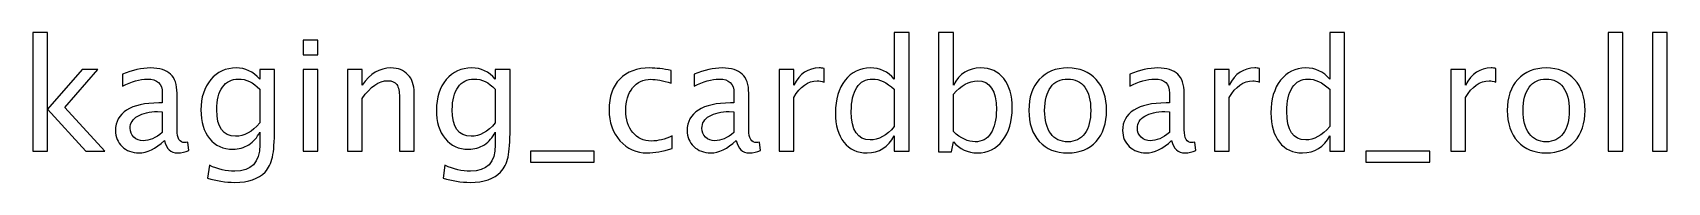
# Model space of a CAD drawing. Header units: centimetres. Extents: x -120 to 105, y -79 to 117.
# Drawn here: x -5.9 to 84.1, y 108.9 to 117.2 of the extents above; entities that cross this region are included whole.
import ezdxf

# ---------------------------------------------------------------- set-up
doc = ezdxf.new("R2010")
doc.units = ezdxf.units.CM
doc.header["$MEASUREMENT"] = 0
doc.layers.add('Layer 1', color=7, linetype='Continuous')

msp = doc.modelspace()

# ---------------------------------------------------------------- linework, layer by layer
at = {"layer": 'Layer 1'}
for points, knots in [([(-5.93775, 110.67044), (-5.93775, 110.67044), (-5.93775, 117.19824), (-5.93775, 117.19824), (-5.93775, 117.19824), (-5.93775, 117.19824), (-5.12495, 117.19824), (-5.12495, 117.19824), (-5.12495, 117.19824), (-5.12495, 117.19824), (-5.12495, 112.98043), (-5.12495, 112.98043), (-5.12495, 112.98043), (-5.12495, 112.98043), (-3.21995, 115.15778), (-3.21995, 115.15778), (-3.21995, 115.15778), (-3.21995, 115.15778), (-2.34224, 115.15778), (-2.34224, 115.15778), (-2.34224, 115.15778), (-2.34224, 115.15778), (-4.16257, 113.06369), (-4.16257, 113.06369), (-4.16257, 113.06369), (-4.16257, 113.06369), (-1.96124, 110.67044), (-1.96124, 110.67044), (-1.96124, 110.67044), (-1.96124, 110.67044), (-3.00828, 110.67044), (-3.00828, 110.67044), (-3.00828, 110.67044), (-3.00828, 110.67044), (-5.12495, 112.97196), (-5.12495, 112.97196), (-5.12495, 112.97196), (-5.12495, 112.97196), (-5.12495, 110.67044), (-5.12495, 110.67044), (-5.12495, 110.67044), (-5.12495, 110.67044), (-5.93775, 110.67044), (-5.93775, 110.67044)], [0, 0, 0, 0, 0.08333333, 0.08333333, 0.08333333, 0.08333333, 0.16666667, 0.16666667, 0.16666667, 0.16666667, 0.25, 0.25, 0.25, 0.25, 0.33333333, 0.33333333, 0.33333333, 0.33333333, 0.41666667, 0.41666667, 0.41666667, 0.41666667, 0.5, 0.5, 0.5, 0.5, 0.58333333, 0.58333333, 0.58333333, 0.58333333, 0.66666667, 0.66666667, 0.66666667, 0.66666667, 0.75, 0.75, 0.75, 0.75, 0.83333333, 0.83333333, 0.83333333, 0.83333333, 1, 1, 1, 1]), ([(41.54193, 110.67044), (41.54193, 110.67044), (41.54193, 111.51287), (41.54193, 111.51287), (41.54193, 111.51287), (41.21032, 110.88352), (40.71079, 110.56884), (40.04333, 110.56884), (40.04333, 110.56884), (39.50147, 110.56884), (39.07531, 110.76498), (38.76487, 111.15868), (38.76487, 111.15868), (38.45442, 111.55238), (38.2992, 112.09002), (38.2992, 112.77159), (38.2992, 112.77159), (38.2992, 113.51665), (38.47559, 114.11637), (38.82696, 114.57075), (38.82696, 114.57075), (39.17973, 115.02372), (39.64258, 115.25091), (40.2169, 115.25091), (40.2169, 115.25091), (40.74889, 115.25091), (41.19198, 115.04771), (41.54193, 114.6399), (41.54193, 114.6399), (41.54193, 114.6399), (41.54193, 117.19824), (41.54193, 117.19824), (41.54193, 117.19824), (41.54193, 117.19824), (42.35474, 117.19824), (42.35474, 117.19824), (42.35474, 117.19824), (42.35474, 117.19824), (42.35474, 110.67044), (42.35474, 110.67044), (42.35474, 110.67044), (42.35474, 110.67044), (41.54193, 110.67044), (41.54193, 110.67044)], [0, 0, 0, 0, 0.08333333, 0.08333333, 0.08333333, 0.08333333, 0.16666667, 0.16666667, 0.16666667, 0.16666667, 0.25, 0.25, 0.25, 0.25, 0.33333333, 0.33333333, 0.33333333, 0.33333333, 0.41666667, 0.41666667, 0.41666667, 0.41666667, 0.5, 0.5, 0.5, 0.5, 0.58333333, 0.58333333, 0.58333333, 0.58333333, 0.66666667, 0.66666667, 0.66666667, 0.66666667, 0.75, 0.75, 0.75, 0.75, 0.83333333, 0.83333333, 0.83333333, 0.83333333, 1, 1, 1, 1]), ([(43.98316, 110.61964), (43.98316, 110.61964), (43.98316, 117.19824), (43.98316, 117.19824), (43.98316, 117.19824), (43.98316, 117.19824), (44.79596, 117.19824), (44.79596, 117.19824), (44.79596, 117.19824), (44.79596, 117.19824), (44.79596, 114.3097), (44.79596, 114.3097), (44.79596, 114.3097), (45.12898, 114.93764), (45.62993, 115.25091), (46.29738, 115.25091), (46.29738, 115.25091), (46.83784, 115.25091), (47.26258, 115.05476), (47.57303, 114.66106), (47.57303, 114.66106), (47.88347, 114.26736), (48.0387, 113.72973), (48.0387, 113.04816), (48.0387, 113.04816), (48.0387, 112.30592), (47.86231, 111.7062), (47.51094, 111.25182), (47.51094, 111.25182), (47.15957, 110.79603), (46.69673, 110.56884), (46.12382, 110.56884), (46.12382, 110.56884), (45.59183, 110.56884), (45.14874, 110.77204), (44.79596, 111.17985), (44.79596, 111.17985), (44.79596, 111.17985), (44.69718, 110.61964), (44.69718, 110.61964), (44.69718, 110.61964), (44.69718, 110.61964), (43.98316, 110.61964), (43.98316, 110.61964)], [0, 0, 0, 0, 0.08333333, 0.08333333, 0.08333333, 0.08333333, 0.16666667, 0.16666667, 0.16666667, 0.16666667, 0.25, 0.25, 0.25, 0.25, 0.33333333, 0.33333333, 0.33333333, 0.33333333, 0.41666667, 0.41666667, 0.41666667, 0.41666667, 0.5, 0.5, 0.5, 0.5, 0.58333333, 0.58333333, 0.58333333, 0.58333333, 0.66666667, 0.66666667, 0.66666667, 0.66666667, 0.75, 0.75, 0.75, 0.75, 0.83333333, 0.83333333, 0.83333333, 0.83333333, 1, 1, 1, 1]), ([(65.5393, 110.67044), (65.5393, 110.67044), (65.5393, 111.51287), (65.5393, 111.51287), (65.5393, 111.51287), (65.20769, 110.88352), (64.70816, 110.56884), (64.0407, 110.56884), (64.0407, 110.56884), (63.49884, 110.56884), (63.07268, 110.76498), (62.76224, 111.15868), (62.76224, 111.15868), (62.45179, 111.55238), (62.29657, 112.09002), (62.29657, 112.77159), (62.29657, 112.77159), (62.29657, 113.51665), (62.47296, 114.11637), (62.82433, 114.57075), (62.82433, 114.57075), (63.1771, 115.02372), (63.63995, 115.25091), (64.21427, 115.25091), (64.21427, 115.25091), (64.74626, 115.25091), (65.18935, 115.04771), (65.5393, 114.6399), (65.5393, 114.6399), (65.5393, 114.6399), (65.5393, 117.19824), (65.5393, 117.19824), (65.5393, 117.19824), (65.5393, 117.19824), (66.35211, 117.19824), (66.35211, 117.19824), (66.35211, 117.19824), (66.35211, 117.19824), (66.35211, 110.67044), (66.35211, 110.67044), (66.35211, 110.67044), (66.35211, 110.67044), (65.5393, 110.67044), (65.5393, 110.67044)], [0, 0, 0, 0, 0.08333333, 0.08333333, 0.08333333, 0.08333333, 0.16666667, 0.16666667, 0.16666667, 0.16666667, 0.25, 0.25, 0.25, 0.25, 0.33333333, 0.33333333, 0.33333333, 0.33333333, 0.41666667, 0.41666667, 0.41666667, 0.41666667, 0.5, 0.5, 0.5, 0.5, 0.58333333, 0.58333333, 0.58333333, 0.58333333, 0.66666667, 0.66666667, 0.66666667, 0.66666667, 0.75, 0.75, 0.75, 0.75, 0.83333333, 0.83333333, 0.83333333, 0.83333333, 1, 1, 1, 1]), ([(80.87951, 110.67044), (80.87951, 110.67044), (80.87951, 117.19824), (80.87951, 117.19824), (80.87951, 117.19824), (80.87951, 117.19824), (81.69231, 117.19824), (81.69231, 117.19824), (81.69231, 117.19824), (81.69231, 117.19824), (81.69231, 110.67044), (81.69231, 110.67044), (81.69231, 110.67044), (81.69231, 110.67044), (80.87951, 110.67044), (80.87951, 110.67044)], [0, 0, 0, 0, 0.2, 0.2, 0.2, 0.2, 0.4, 0.4, 0.4, 0.4, 0.6, 0.6, 0.6, 0.6, 1, 1, 1, 1]), ([(83.32638, 110.67044), (83.32638, 110.67044), (83.32638, 117.19824), (83.32638, 117.19824), (83.32638, 117.19824), (83.32638, 117.19824), (84.13918, 117.19824), (84.13918, 117.19824), (84.13918, 117.19824), (84.13918, 117.19824), (84.13918, 110.67044), (84.13918, 110.67044), (84.13918, 110.67044), (84.13918, 110.67044), (83.32638, 110.67044), (83.32638, 110.67044)], [0, 0, 0, 0, 0.2, 0.2, 0.2, 0.2, 0.4, 0.4, 0.4, 0.4, 0.6, 0.6, 0.6, 0.6, 1, 1, 1, 1]), ([(8.965, 115.97904), (8.965, 115.97904), (8.965, 116.79184), (8.965, 116.79184), (8.965, 116.79184), (8.965, 116.79184), (9.7778, 116.79184), (9.7778, 116.79184), (9.7778, 116.79184), (9.7778, 116.79184), (9.7778, 115.97904), (9.7778, 115.97904), (9.7778, 115.97904), (9.7778, 115.97904), (8.965, 115.97904), (8.965, 115.97904)], [0, 0, 0, 0, 0.2, 0.2, 0.2, 0.2, 0.4, 0.4, 0.4, 0.4, 0.6, 0.6, 0.6, 0.6, 1, 1, 1, 1]), ([(1.32383, 111.24194), (0.83559, 110.79321), (0.36569, 110.56884), (-0.08587, 110.56884), (-0.08587, 110.56884), (-0.45699, 110.56884), (-0.76602, 110.68455), (-1.01015, 110.91738), (-1.01015, 110.91738), (-1.25568, 111.15022), (-1.37845, 111.44373), (-1.37845, 111.79792), (-1.37845, 111.79792), (-1.37845, 112.28757), (-1.17242, 112.66434), (-0.76038, 112.92681), (-0.76038, 112.92681), (-0.34833, 113.18927), (0.24292, 113.32051), (1.01339, 113.32051), (1.01339, 113.32051), (1.01339, 113.32051), (1.20389, 113.32051), (1.20389, 113.32051), (1.20389, 113.32051), (1.20389, 113.32051), (1.20389, 113.86096), (1.20389, 113.86096), (1.20389, 113.86096), (1.20389, 114.38166), (0.93295, 114.64131), (0.38968, 114.64131), (0.38968, 114.64131), (-0.03083, 114.64131), (-0.49086, 114.50866), (-0.98898, 114.24337), (-0.98898, 114.24337), (-0.98898, 114.24337), (-0.98898, 114.91224), (-0.98898, 114.91224), (-0.98898, 114.91224), (-0.44147, 115.13802), (0.075, 115.25091), (0.55901, 115.25091), (0.55901, 115.25091), (1.05713, 115.25091), (1.42543, 115.13802), (1.66109, 114.91083), (1.66109, 114.91083), (1.89815, 114.68364), (2.01669, 114.33369), (2.01669, 113.86096), (2.01669, 113.86096), (2.01669, 113.86096), (2.01669, 111.8332), (2.01669, 111.8332), (2.01669, 111.8332), (2.01669, 111.36894), (2.15921, 111.13611), (2.44567, 111.13611), (2.44567, 111.13611), (2.48094, 111.13611), (2.53316, 111.14175), (2.6023, 111.15304), (2.6023, 111.15304), (2.6023, 111.15304), (2.66016, 110.70148), (2.66016, 110.70148), (2.66016, 110.70148), (2.4753, 110.61258), (2.2721, 110.56884), (2.04914, 110.56884), (2.04914, 110.56884), (1.66955, 110.56884), (1.42825, 110.79321), (1.32383, 111.24194)], [0, 0, 0, 0, 0.05, 0.05, 0.05, 0.05, 0.1, 0.1, 0.1, 0.1, 0.15, 0.15, 0.15, 0.15, 0.2, 0.2, 0.2, 0.2, 0.25, 0.25, 0.25, 0.25, 0.3, 0.3, 0.3, 0.3, 0.35, 0.35, 0.35, 0.35, 0.4, 0.4, 0.4, 0.4, 0.45, 0.45, 0.45, 0.45, 0.5, 0.5, 0.5, 0.5, 0.55, 0.55, 0.55, 0.55, 0.6, 0.6, 0.6, 0.6, 0.65, 0.65, 0.65, 0.65, 0.7, 0.7, 0.7, 0.7, 0.75, 0.75, 0.75, 0.75, 0.8, 0.8, 0.8, 0.8, 0.85, 0.85, 0.85, 0.85, 0.9, 0.9, 0.9, 0.9, 1, 1, 1, 1]), ([(3.70296, 109.18031), (3.70296, 109.18031), (3.79892, 109.88304), (3.79892, 109.88304), (3.79892, 109.88304), (4.27023, 109.66291), (4.73731, 109.55284), (5.19874, 109.55284), (5.19874, 109.55284), (6.11455, 109.55284), (6.57316, 110.03826), (6.57316, 111.0077), (6.57316, 111.0077), (6.57316, 111.0077), (6.57316, 111.71325), (6.57316, 111.71325), (6.57316, 111.71325), (6.43205, 111.41551), (6.23168, 111.1855), (5.97062, 111.0204), (5.97062, 111.0204), (5.70956, 110.8553), (5.41888, 110.77204), (5.09855, 110.77204), (5.09855, 110.77204), (4.55528, 110.77204), (4.12489, 110.96677), (3.80739, 111.35624), (3.80739, 111.35624), (3.48989, 111.74571), (3.33043, 112.27346), (3.33043, 112.93951), (3.33043, 112.93951), (3.33043, 113.62107), (3.51105, 114.17705), (3.8723, 114.60744), (3.8723, 114.60744), (4.23495, 115.03642), (4.70203, 115.25091), (5.27635, 115.25091), (5.27635, 115.25091), (5.77871, 115.25091), (6.21192, 115.04771), (6.57316, 114.6399), (6.57316, 114.6399), (6.57316, 114.6399), (6.57316, 115.15778), (6.57316, 115.15778), (6.57316, 115.15778), (6.57316, 115.15778), (7.38597, 115.15778), (7.38597, 115.15778), (7.38597, 115.15778), (7.38597, 115.15778), (7.38597, 111.89528), (7.38597, 111.89528), (7.38597, 111.89528), (7.38597, 111.19396), (7.34928, 110.67467), (7.2759, 110.33742), (7.2759, 110.33742), (7.20393, 110.00016), (7.06564, 109.72358), (6.86526, 109.5091), (6.86526, 109.5091), (6.50966, 109.13233), (5.95369, 108.94324), (5.19874, 108.94324), (5.19874, 108.94324), (4.68086, 108.94324), (4.18274, 109.02226), (3.70296, 109.18031)], [0, 0, 0, 0, 0.05263158, 0.05263158, 0.05263158, 0.05263158, 0.10526316, 0.10526316, 0.10526316, 0.10526316, 0.15789474, 0.15789474, 0.15789474, 0.15789474, 0.21052632, 0.21052632, 0.21052632, 0.21052632, 0.26315789, 0.26315789, 0.26315789, 0.26315789, 0.31578947, 0.31578947, 0.31578947, 0.31578947, 0.36842105, 0.36842105, 0.36842105, 0.36842105, 0.42105263, 0.42105263, 0.42105263, 0.42105263, 0.47368421, 0.47368421, 0.47368421, 0.47368421, 0.52631579, 0.52631579, 0.52631579, 0.52631579, 0.57894737, 0.57894737, 0.57894737, 0.57894737, 0.63157895, 0.63157895, 0.63157895, 0.63157895, 0.68421053, 0.68421053, 0.68421053, 0.68421053, 0.73684211, 0.73684211, 0.73684211, 0.73684211, 0.78947368, 0.78947368, 0.78947368, 0.78947368, 0.84210526, 0.84210526, 0.84210526, 0.84210526, 0.89473684, 0.89473684, 0.89473684, 0.89473684, 1, 1, 1, 1]), ([(6.57316, 112.22266), (6.57316, 112.22266), (6.57316, 114.08392), (6.57316, 114.08392), (6.57316, 114.08392), (6.21474, 114.45504), (5.82386, 114.64131), (5.40194, 114.64131), (5.40194, 114.64131), (5.02659, 114.64131), (4.73308, 114.49173), (4.52141, 114.19116), (4.52141, 114.19116), (4.30833, 113.89201), (4.2025, 113.47573), (4.2025, 112.94515), (4.2025, 112.94515), (4.2025, 111.97007), (4.54822, 111.48324), (5.24108, 111.48324), (5.24108, 111.48324), (5.71239, 111.48324), (6.15689, 111.73018), (6.57316, 112.22266)], [0, 0, 0, 0, 0.14285714, 0.14285714, 0.14285714, 0.14285714, 0.28571429, 0.28571429, 0.28571429, 0.28571429, 0.42857143, 0.42857143, 0.42857143, 0.42857143, 0.57142857, 0.57142857, 0.57142857, 0.57142857, 0.71428571, 0.71428571, 0.71428571, 0.71428571, 1, 1, 1, 1]), ([(8.965, 110.67044), (8.965, 110.67044), (8.965, 115.15778), (8.965, 115.15778), (8.965, 115.15778), (8.965, 115.15778), (9.7778, 115.15778), (9.7778, 115.15778), (9.7778, 115.15778), (9.7778, 115.15778), (9.7778, 110.67044), (9.7778, 110.67044), (9.7778, 110.67044), (9.7778, 110.67044), (8.965, 110.67044), (8.965, 110.67044)], [0, 0, 0, 0, 0.2, 0.2, 0.2, 0.2, 0.4, 0.4, 0.4, 0.4, 0.6, 0.6, 0.6, 0.6, 1, 1, 1, 1]), ([(11.41187, 110.67044), (11.41187, 110.67044), (11.41187, 115.15778), (11.41187, 115.15778), (11.41187, 115.15778), (11.41187, 115.15778), (12.22467, 115.15778), (12.22467, 115.15778), (12.22467, 115.15778), (12.22467, 115.15778), (12.22467, 114.3097), (12.22467, 114.3097), (12.22467, 114.3097), (12.65506, 114.93764), (13.18282, 115.25091), (13.80653, 115.25091), (13.80653, 115.25091), (14.19882, 115.25091), (14.51067, 115.12814), (14.74068, 114.8812), (14.74068, 114.8812), (14.97069, 114.63566), (15.08641, 114.30405), (15.08641, 113.88919), (15.08641, 113.88919), (15.08641, 113.88919), (15.08641, 110.67044), (15.08641, 110.67044), (15.08641, 110.67044), (15.08641, 110.67044), (14.2736, 110.67044), (14.2736, 110.67044), (14.2736, 110.67044), (14.2736, 110.67044), (14.2736, 113.6239), (14.2736, 113.6239), (14.2736, 113.6239), (14.2736, 113.95692), (14.22422, 114.19399), (14.12685, 114.3351), (14.12685, 114.3351), (14.02807, 114.47762), (13.86579, 114.54817), (13.6386, 114.54817), (13.6386, 114.54817), (13.13907, 114.54817), (12.66776, 114.22221), (12.22467, 113.57027), (12.22467, 113.57027), (12.22467, 113.57027), (12.22467, 110.67044), (12.22467, 110.67044), (12.22467, 110.67044), (12.22467, 110.67044), (11.41187, 110.67044), (11.41187, 110.67044)], [0, 0, 0, 0, 0.06666667, 0.06666667, 0.06666667, 0.06666667, 0.13333333, 0.13333333, 0.13333333, 0.13333333, 0.2, 0.2, 0.2, 0.2, 0.26666667, 0.26666667, 0.26666667, 0.26666667, 0.33333333, 0.33333333, 0.33333333, 0.33333333, 0.4, 0.4, 0.4, 0.4, 0.46666667, 0.46666667, 0.46666667, 0.46666667, 0.53333333, 0.53333333, 0.53333333, 0.53333333, 0.6, 0.6, 0.6, 0.6, 0.66666667, 0.66666667, 0.66666667, 0.66666667, 0.73333333, 0.73333333, 0.73333333, 0.73333333, 0.8, 0.8, 0.8, 0.8, 0.86666667, 0.86666667, 0.86666667, 0.86666667, 1, 1, 1, 1]), ([(16.68378, 109.18031), (16.68378, 109.18031), (16.77974, 109.88304), (16.77974, 109.88304), (16.77974, 109.88304), (17.25105, 109.66291), (17.71813, 109.55284), (18.17956, 109.55284), (18.17956, 109.55284), (19.09537, 109.55284), (19.55398, 110.03826), (19.55398, 111.0077), (19.55398, 111.0077), (19.55398, 111.0077), (19.55398, 111.71325), (19.55398, 111.71325), (19.55398, 111.71325), (19.41287, 111.41551), (19.2125, 111.1855), (18.95144, 111.0204), (18.95144, 111.0204), (18.69038, 110.8553), (18.3997, 110.77204), (18.07937, 110.77204), (18.07937, 110.77204), (17.5361, 110.77204), (17.10571, 110.96677), (16.78821, 111.35624), (16.78821, 111.35624), (16.47071, 111.74571), (16.31125, 112.27346), (16.31125, 112.93951), (16.31125, 112.93951), (16.31125, 113.62107), (16.49187, 114.17705), (16.85312, 114.60744), (16.85312, 114.60744), (17.21577, 115.03642), (17.68285, 115.25091), (18.25717, 115.25091), (18.25717, 115.25091), (18.75953, 115.25091), (19.19274, 115.04771), (19.55398, 114.6399), (19.55398, 114.6399), (19.55398, 114.6399), (19.55398, 115.15778), (19.55398, 115.15778), (19.55398, 115.15778), (19.55398, 115.15778), (20.36679, 115.15778), (20.36679, 115.15778), (20.36679, 115.15778), (20.36679, 115.15778), (20.36679, 111.89528), (20.36679, 111.89528), (20.36679, 111.89528), (20.36679, 111.19396), (20.3301, 110.67467), (20.25672, 110.33742), (20.25672, 110.33742), (20.18475, 110.00016), (20.04646, 109.72358), (19.84608, 109.5091), (19.84608, 109.5091), (19.49048, 109.13233), (18.93451, 108.94324), (18.17956, 108.94324), (18.17956, 108.94324), (17.66168, 108.94324), (17.16356, 109.02226), (16.68378, 109.18031)], [0, 0, 0, 0, 0.05263158, 0.05263158, 0.05263158, 0.05263158, 0.10526316, 0.10526316, 0.10526316, 0.10526316, 0.15789474, 0.15789474, 0.15789474, 0.15789474, 0.21052632, 0.21052632, 0.21052632, 0.21052632, 0.26315789, 0.26315789, 0.26315789, 0.26315789, 0.31578947, 0.31578947, 0.31578947, 0.31578947, 0.36842105, 0.36842105, 0.36842105, 0.36842105, 0.42105263, 0.42105263, 0.42105263, 0.42105263, 0.47368421, 0.47368421, 0.47368421, 0.47368421, 0.52631579, 0.52631579, 0.52631579, 0.52631579, 0.57894737, 0.57894737, 0.57894737, 0.57894737, 0.63157895, 0.63157895, 0.63157895, 0.63157895, 0.68421053, 0.68421053, 0.68421053, 0.68421053, 0.73684211, 0.73684211, 0.73684211, 0.73684211, 0.78947368, 0.78947368, 0.78947368, 0.78947368, 0.84210526, 0.84210526, 0.84210526, 0.84210526, 0.89473684, 0.89473684, 0.89473684, 0.89473684, 1, 1, 1, 1]), ([(19.55398, 112.22266), (19.55398, 112.22266), (19.55398, 114.08392), (19.55398, 114.08392), (19.55398, 114.08392), (19.19556, 114.45504), (18.80468, 114.64131), (18.38276, 114.64131), (18.38276, 114.64131), (18.00741, 114.64131), (17.7139, 114.49173), (17.50223, 114.19116), (17.50223, 114.19116), (17.28915, 113.89201), (17.18332, 113.47573), (17.18332, 112.94515), (17.18332, 112.94515), (17.18332, 111.97007), (17.52904, 111.48324), (18.2219, 111.48324), (18.2219, 111.48324), (18.69321, 111.48324), (19.13771, 111.73018), (19.55398, 112.22266)], [0, 0, 0, 0, 0.14285714, 0.14285714, 0.14285714, 0.14285714, 0.28571429, 0.28571429, 0.28571429, 0.28571429, 0.42857143, 0.42857143, 0.42857143, 0.42857143, 0.57142857, 0.57142857, 0.57142857, 0.57142857, 0.71428571, 0.71428571, 0.71428571, 0.71428571, 1, 1, 1, 1]), ([(29.29489, 110.80591), (28.76855, 110.64786), (28.31417, 110.56884), (27.93176, 110.56884), (27.93176, 110.56884), (27.32498, 110.56884), (26.82263, 110.79321), (26.42328, 111.24053), (26.42328, 111.24053), (26.02394, 111.68926), (25.82356, 112.25512), (25.82356, 112.93669), (25.82356, 112.93669), (25.82356, 113.66482), (26.02112, 114.2335), (26.41623, 114.6399), (26.41623, 114.6399), (26.81134, 115.04771), (27.36308, 115.25091), (28.07146, 115.25091), (28.07146, 115.25091), (28.42001, 115.25091), (28.81229, 115.20293), (29.24409, 115.10698), (29.24409, 115.10698), (29.24409, 115.10698), (29.24409, 114.42117), (29.24409, 114.42117), (29.24409, 114.42117), (28.78548, 114.55664), (28.41154, 114.62437), (28.12367, 114.62437), (28.12367, 114.62437), (27.70598, 114.62437), (27.37155, 114.46774), (27.12178, 114.15589), (27.12178, 114.15589), (26.87202, 113.84403), (26.74643, 113.42775), (26.74643, 112.90846), (26.74643, 112.90846), (26.74643, 112.4047), (26.87625, 111.9983), (27.13448, 111.68644), (27.13448, 111.68644), (27.39272, 111.376), (27.72997, 111.22077), (28.14907, 111.22077), (28.14907, 111.22077), (28.52019, 111.22077), (28.90119, 111.31673), (29.29489, 111.50864), (29.29489, 111.50864), (29.29489, 111.50864), (29.29489, 110.80591), (29.29489, 110.80591)], [0, 0, 0, 0, 0.06666667, 0.06666667, 0.06666667, 0.06666667, 0.13333333, 0.13333333, 0.13333333, 0.13333333, 0.2, 0.2, 0.2, 0.2, 0.26666667, 0.26666667, 0.26666667, 0.26666667, 0.33333333, 0.33333333, 0.33333333, 0.33333333, 0.4, 0.4, 0.4, 0.4, 0.46666667, 0.46666667, 0.46666667, 0.46666667, 0.53333333, 0.53333333, 0.53333333, 0.53333333, 0.6, 0.6, 0.6, 0.6, 0.66666667, 0.66666667, 0.66666667, 0.66666667, 0.73333333, 0.73333333, 0.73333333, 0.73333333, 0.8, 0.8, 0.8, 0.8, 0.86666667, 0.86666667, 0.86666667, 0.86666667, 1, 1, 1, 1]), ([(32.82832, 111.24194), (32.34008, 110.79321), (31.87018, 110.56884), (31.41862, 110.56884), (31.41862, 110.56884), (31.0475, 110.56884), (30.73847, 110.68455), (30.49434, 110.91738), (30.49434, 110.91738), (30.24881, 111.15022), (30.12604, 111.44373), (30.12604, 111.79792), (30.12604, 111.79792), (30.12604, 112.28757), (30.33207, 112.66434), (30.74411, 112.92681), (30.74411, 112.92681), (31.15616, 113.18927), (31.74741, 113.32051), (32.51788, 113.32051), (32.51788, 113.32051), (32.51788, 113.32051), (32.70838, 113.32051), (32.70838, 113.32051), (32.70838, 113.32051), (32.70838, 113.32051), (32.70838, 113.86096), (32.70838, 113.86096), (32.70838, 113.86096), (32.70838, 114.38166), (32.43744, 114.64131), (31.89417, 114.64131), (31.89417, 114.64131), (31.47366, 114.64131), (31.01363, 114.50866), (30.51551, 114.24337), (30.51551, 114.24337), (30.51551, 114.24337), (30.51551, 114.91224), (30.51551, 114.91224), (30.51551, 114.91224), (31.06302, 115.13802), (31.57949, 115.25091), (32.0635, 115.25091), (32.0635, 115.25091), (32.56162, 115.25091), (32.92992, 115.13802), (33.16558, 114.91083), (33.16558, 114.91083), (33.40264, 114.68364), (33.52118, 114.33369), (33.52118, 113.86096), (33.52118, 113.86096), (33.52118, 113.86096), (33.52118, 111.8332), (33.52118, 111.8332), (33.52118, 111.8332), (33.52118, 111.36894), (33.6637, 111.13611), (33.95016, 111.13611), (33.95016, 111.13611), (33.98543, 111.13611), (34.03765, 111.14175), (34.10679, 111.15304), (34.10679, 111.15304), (34.10679, 111.15304), (34.16465, 110.70148), (34.16465, 110.70148), (34.16465, 110.70148), (33.97979, 110.61258), (33.77659, 110.56884), (33.55363, 110.56884), (33.55363, 110.56884), (33.17404, 110.56884), (32.93274, 110.79321), (32.82832, 111.24194)], [0, 0, 0, 0, 0.05, 0.05, 0.05, 0.05, 0.1, 0.1, 0.1, 0.1, 0.15, 0.15, 0.15, 0.15, 0.2, 0.2, 0.2, 0.2, 0.25, 0.25, 0.25, 0.25, 0.3, 0.3, 0.3, 0.3, 0.35, 0.35, 0.35, 0.35, 0.4, 0.4, 0.4, 0.4, 0.45, 0.45, 0.45, 0.45, 0.5, 0.5, 0.5, 0.5, 0.55, 0.55, 0.55, 0.55, 0.6, 0.6, 0.6, 0.6, 0.65, 0.65, 0.65, 0.65, 0.7, 0.7, 0.7, 0.7, 0.75, 0.75, 0.75, 0.75, 0.8, 0.8, 0.8, 0.8, 0.85, 0.85, 0.85, 0.85, 0.9, 0.9, 0.9, 0.9, 1, 1, 1, 1]), ([(35.19052, 110.67044), (35.19052, 110.67044), (35.19052, 115.15778), (35.19052, 115.15778), (35.19052, 115.15778), (35.19052, 115.15778), (36.00332, 115.15778), (36.00332, 115.15778), (36.00332, 115.15778), (36.00332, 115.15778), (36.00332, 114.3097), (36.00332, 114.3097), (36.00332, 114.3097), (36.32647, 114.93764), (36.79495, 115.25091), (37.4102, 115.25091), (37.4102, 115.25091), (37.49345, 115.25091), (37.58094, 115.24385), (37.67125, 115.22974), (37.67125, 115.22974), (37.67125, 115.22974), (37.67125, 114.46915), (37.67125, 114.46915), (37.67125, 114.46915), (37.53014, 114.51572), (37.40597, 114.53971), (37.29872, 114.53971), (37.29872, 114.53971), (36.78225, 114.53971), (36.35045, 114.23491), (36.00332, 113.6239), (36.00332, 113.6239), (36.00332, 113.6239), (36.00332, 110.67044), (36.00332, 110.67044), (36.00332, 110.67044), (36.00332, 110.67044), (35.19052, 110.67044), (35.19052, 110.67044)], [0, 0, 0, 0, 0.09090909, 0.09090909, 0.09090909, 0.09090909, 0.18181818, 0.18181818, 0.18181818, 0.18181818, 0.27272727, 0.27272727, 0.27272727, 0.27272727, 0.36363636, 0.36363636, 0.36363636, 0.36363636, 0.45454545, 0.45454545, 0.45454545, 0.45454545, 0.54545455, 0.54545455, 0.54545455, 0.54545455, 0.63636364, 0.63636364, 0.63636364, 0.63636364, 0.72727273, 0.72727273, 0.72727273, 0.72727273, 0.81818182, 0.81818182, 0.81818182, 0.81818182, 1, 1, 1, 1]), ([(41.54193, 114.08392), (41.12001, 114.45504), (40.72067, 114.64131), (40.34249, 114.64131), (40.34249, 114.64131), (39.96996, 114.64131), (39.68209, 114.48609), (39.47748, 114.17423), (39.47748, 114.17423), (39.27287, 113.86379), (39.17127, 113.42352), (39.17127, 112.85343), (39.17127, 112.85343), (39.17127, 111.80497), (39.5184, 111.28004), (40.21408, 111.28004), (40.21408, 111.28004), (40.66563, 111.28004), (41.10872, 111.52698), (41.54193, 112.01946), (41.54193, 112.01946), (41.54193, 112.01946), (41.54193, 114.08392), (41.54193, 114.08392)], [0, 0, 0, 0, 0.14285714, 0.14285714, 0.14285714, 0.14285714, 0.28571429, 0.28571429, 0.28571429, 0.28571429, 0.42857143, 0.42857143, 0.42857143, 0.42857143, 0.57142857, 0.57142857, 0.57142857, 0.57142857, 0.71428571, 0.71428571, 0.71428571, 0.71428571, 1, 1, 1, 1]), ([(44.79596, 111.74006), (45.21506, 111.36612), (45.61441, 111.17844), (45.99399, 111.17844), (45.99399, 111.17844), (46.36794, 111.17844), (46.65722, 111.33507), (46.86042, 111.64693), (46.86042, 111.64693), (47.06503, 111.95878), (47.16663, 112.39764), (47.16663, 112.96491), (47.16663, 112.96491), (47.16663, 114.01477), (46.81949, 114.53971), (46.12523, 114.53971), (46.12523, 114.53971), (45.67085, 114.53971), (45.22776, 114.29417), (44.79596, 113.8017), (44.79596, 113.8017), (44.79596, 113.8017), (44.79596, 111.74006), (44.79596, 111.74006)], [0, 0, 0, 0, 0.14285714, 0.14285714, 0.14285714, 0.14285714, 0.28571429, 0.28571429, 0.28571429, 0.28571429, 0.42857143, 0.42857143, 0.42857143, 0.42857143, 0.57142857, 0.57142857, 0.57142857, 0.57142857, 0.71428571, 0.71428571, 0.71428571, 0.71428571, 1, 1, 1, 1]), ([(51.09799, 110.56884), (50.439, 110.56884), (49.91689, 110.7791), (49.53306, 111.19961), (49.53306, 111.19961), (49.14783, 111.62012), (48.95592, 112.19162), (48.95592, 112.9127), (48.95592, 112.9127), (48.95592, 113.63236), (49.14783, 114.20245), (49.53306, 114.62155), (49.53306, 114.62155), (49.91689, 115.04065), (50.439, 115.25091), (51.09799, 115.25091), (51.09799, 115.25091), (51.75698, 115.25091), (52.27909, 115.04065), (52.66291, 114.62155), (52.66291, 114.62155), (53.04814, 114.20245), (53.24006, 113.63236), (53.24006, 112.9127), (53.24006, 112.9127), (53.24006, 112.19162), (53.04814, 111.62012), (52.66291, 111.19961), (52.66291, 111.19961), (52.27909, 110.7791), (51.75698, 110.56884), (51.09799, 110.56884)], [0, 0, 0, 0, 0.11111111, 0.11111111, 0.11111111, 0.11111111, 0.22222222, 0.22222222, 0.22222222, 0.22222222, 0.33333333, 0.33333333, 0.33333333, 0.33333333, 0.44444444, 0.44444444, 0.44444444, 0.44444444, 0.55555556, 0.55555556, 0.55555556, 0.55555556, 0.66666667, 0.66666667, 0.66666667, 0.66666667, 0.77777778, 0.77777778, 0.77777778, 0.77777778, 1, 1, 1, 1]), ([(51.09658, 111.17844), (51.49874, 111.17844), (51.81201, 111.32943), (52.03497, 111.63282), (52.03497, 111.63282), (52.25651, 111.9348), (52.36799, 112.36236), (52.36799, 112.9127), (52.36799, 112.9127), (52.36799, 113.46162), (52.25651, 113.88777), (52.03497, 114.18975), (52.03497, 114.18975), (51.81201, 114.49032), (51.49874, 114.64131), (51.09658, 114.64131), (51.09658, 114.64131), (50.693, 114.64131), (50.37973, 114.49032), (50.1596, 114.18975), (50.1596, 114.18975), (49.93805, 113.88777), (49.82799, 113.46162), (49.82799, 112.9127), (49.82799, 112.9127), (49.82799, 112.36236), (49.93805, 111.9348), (50.1596, 111.63282), (50.1596, 111.63282), (50.37973, 111.32943), (50.693, 111.17844), (51.09658, 111.17844)], [0, 0, 0, 0, 0.11111111, 0.11111111, 0.11111111, 0.11111111, 0.22222222, 0.22222222, 0.22222222, 0.22222222, 0.33333333, 0.33333333, 0.33333333, 0.33333333, 0.44444444, 0.44444444, 0.44444444, 0.44444444, 0.55555556, 0.55555556, 0.55555556, 0.55555556, 0.66666667, 0.66666667, 0.66666667, 0.66666667, 0.77777778, 0.77777778, 0.77777778, 0.77777778, 1, 1, 1, 1]), ([(56.82569, 111.24194), (56.33745, 110.79321), (55.86755, 110.56884), (55.41599, 110.56884), (55.41599, 110.56884), (55.04487, 110.56884), (54.73584, 110.68455), (54.49171, 110.91738), (54.49171, 110.91738), (54.24618, 111.15022), (54.12341, 111.44373), (54.12341, 111.79792), (54.12341, 111.79792), (54.12341, 112.28757), (54.32944, 112.66434), (54.74148, 112.92681), (54.74148, 112.92681), (55.15353, 113.18927), (55.74478, 113.32051), (56.51525, 113.32051), (56.51525, 113.32051), (56.51525, 113.32051), (56.70575, 113.32051), (56.70575, 113.32051), (56.70575, 113.32051), (56.70575, 113.32051), (56.70575, 113.86096), (56.70575, 113.86096), (56.70575, 113.86096), (56.70575, 114.38166), (56.43481, 114.64131), (55.89154, 114.64131), (55.89154, 114.64131), (55.47103, 114.64131), (55.011, 114.50866), (54.51288, 114.24337), (54.51288, 114.24337), (54.51288, 114.24337), (54.51288, 114.91224), (54.51288, 114.91224), (54.51288, 114.91224), (55.06039, 115.13802), (55.57686, 115.25091), (56.06087, 115.25091), (56.06087, 115.25091), (56.55899, 115.25091), (56.92729, 115.13802), (57.16295, 114.91083), (57.16295, 114.91083), (57.40001, 114.68364), (57.51855, 114.33369), (57.51855, 113.86096), (57.51855, 113.86096), (57.51855, 113.86096), (57.51855, 111.8332), (57.51855, 111.8332), (57.51855, 111.8332), (57.51855, 111.36894), (57.66107, 111.13611), (57.94753, 111.13611), (57.94753, 111.13611), (57.9828, 111.13611), (58.03502, 111.14175), (58.10416, 111.15304), (58.10416, 111.15304), (58.10416, 111.15304), (58.16202, 110.70148), (58.16202, 110.70148), (58.16202, 110.70148), (57.97716, 110.61258), (57.77396, 110.56884), (57.551, 110.56884), (57.551, 110.56884), (57.17141, 110.56884), (56.93011, 110.79321), (56.82569, 111.24194)], [0, 0, 0, 0, 0.05, 0.05, 0.05, 0.05, 0.1, 0.1, 0.1, 0.1, 0.15, 0.15, 0.15, 0.15, 0.2, 0.2, 0.2, 0.2, 0.25, 0.25, 0.25, 0.25, 0.3, 0.3, 0.3, 0.3, 0.35, 0.35, 0.35, 0.35, 0.4, 0.4, 0.4, 0.4, 0.45, 0.45, 0.45, 0.45, 0.5, 0.5, 0.5, 0.5, 0.55, 0.55, 0.55, 0.55, 0.6, 0.6, 0.6, 0.6, 0.65, 0.65, 0.65, 0.65, 0.7, 0.7, 0.7, 0.7, 0.75, 0.75, 0.75, 0.75, 0.8, 0.8, 0.8, 0.8, 0.85, 0.85, 0.85, 0.85, 0.9, 0.9, 0.9, 0.9, 1, 1, 1, 1]), ([(59.18789, 110.67044), (59.18789, 110.67044), (59.18789, 115.15778), (59.18789, 115.15778), (59.18789, 115.15778), (59.18789, 115.15778), (60.00069, 115.15778), (60.00069, 115.15778), (60.00069, 115.15778), (60.00069, 115.15778), (60.00069, 114.3097), (60.00069, 114.3097), (60.00069, 114.3097), (60.32384, 114.93764), (60.79232, 115.25091), (61.40757, 115.25091), (61.40757, 115.25091), (61.49082, 115.25091), (61.57831, 115.24385), (61.66862, 115.22974), (61.66862, 115.22974), (61.66862, 115.22974), (61.66862, 114.46915), (61.66862, 114.46915), (61.66862, 114.46915), (61.52751, 114.51572), (61.40334, 114.53971), (61.29609, 114.53971), (61.29609, 114.53971), (60.77962, 114.53971), (60.34782, 114.23491), (60.00069, 113.6239), (60.00069, 113.6239), (60.00069, 113.6239), (60.00069, 110.67044), (60.00069, 110.67044), (60.00069, 110.67044), (60.00069, 110.67044), (59.18789, 110.67044), (59.18789, 110.67044)], [0, 0, 0, 0, 0.09090909, 0.09090909, 0.09090909, 0.09090909, 0.18181818, 0.18181818, 0.18181818, 0.18181818, 0.27272727, 0.27272727, 0.27272727, 0.27272727, 0.36363636, 0.36363636, 0.36363636, 0.36363636, 0.45454545, 0.45454545, 0.45454545, 0.45454545, 0.54545455, 0.54545455, 0.54545455, 0.54545455, 0.63636364, 0.63636364, 0.63636364, 0.63636364, 0.72727273, 0.72727273, 0.72727273, 0.72727273, 0.81818182, 0.81818182, 0.81818182, 0.81818182, 1, 1, 1, 1]), ([(65.5393, 114.08392), (65.11738, 114.45504), (64.71804, 114.64131), (64.33986, 114.64131), (64.33986, 114.64131), (63.96733, 114.64131), (63.67946, 114.48609), (63.47485, 114.17423), (63.47485, 114.17423), (63.27024, 113.86379), (63.16864, 113.42352), (63.16864, 112.85343), (63.16864, 112.85343), (63.16864, 111.80497), (63.51577, 111.28004), (64.21145, 111.28004), (64.21145, 111.28004), (64.663, 111.28004), (65.10609, 111.52698), (65.5393, 112.01946), (65.5393, 112.01946), (65.5393, 112.01946), (65.5393, 114.08392), (65.5393, 114.08392)], [0, 0, 0, 0, 0.14285714, 0.14285714, 0.14285714, 0.14285714, 0.28571429, 0.28571429, 0.28571429, 0.28571429, 0.42857143, 0.42857143, 0.42857143, 0.42857143, 0.57142857, 0.57142857, 0.57142857, 0.57142857, 0.71428571, 0.71428571, 0.71428571, 0.71428571, 1, 1, 1, 1]), ([(72.21387, 110.67044), (72.21387, 110.67044), (72.21387, 115.15778), (72.21387, 115.15778), (72.21387, 115.15778), (72.21387, 115.15778), (73.02667, 115.15778), (73.02667, 115.15778), (73.02667, 115.15778), (73.02667, 115.15778), (73.02667, 114.3097), (73.02667, 114.3097), (73.02667, 114.3097), (73.34982, 114.93764), (73.8183, 115.25091), (74.43355, 115.25091), (74.43355, 115.25091), (74.5168, 115.25091), (74.60429, 115.24385), (74.6946, 115.22974), (74.6946, 115.22974), (74.6946, 115.22974), (74.6946, 114.46915), (74.6946, 114.46915), (74.6946, 114.46915), (74.55349, 114.51572), (74.42932, 114.53971), (74.32207, 114.53971), (74.32207, 114.53971), (73.8056, 114.53971), (73.3738, 114.23491), (73.02667, 113.6239), (73.02667, 113.6239), (73.02667, 113.6239), (73.02667, 110.67044), (73.02667, 110.67044), (73.02667, 110.67044), (73.02667, 110.67044), (72.21387, 110.67044), (72.21387, 110.67044)], [0, 0, 0, 0, 0.09090909, 0.09090909, 0.09090909, 0.09090909, 0.18181818, 0.18181818, 0.18181818, 0.18181818, 0.27272727, 0.27272727, 0.27272727, 0.27272727, 0.36363636, 0.36363636, 0.36363636, 0.36363636, 0.45454545, 0.45454545, 0.45454545, 0.45454545, 0.54545455, 0.54545455, 0.54545455, 0.54545455, 0.63636364, 0.63636364, 0.63636364, 0.63636364, 0.72727273, 0.72727273, 0.72727273, 0.72727273, 0.81818182, 0.81818182, 0.81818182, 0.81818182, 1, 1, 1, 1]), ([(77.46462, 110.56884), (76.80563, 110.56884), (76.28352, 110.7791), (75.89969, 111.19961), (75.89969, 111.19961), (75.51446, 111.62012), (75.32255, 112.19162), (75.32255, 112.9127), (75.32255, 112.9127), (75.32255, 113.63236), (75.51446, 114.20245), (75.89969, 114.62155), (75.89969, 114.62155), (76.28352, 115.04065), (76.80563, 115.25091), (77.46462, 115.25091), (77.46462, 115.25091), (78.12361, 115.25091), (78.64572, 115.04065), (79.02954, 114.62155), (79.02954, 114.62155), (79.41477, 114.20245), (79.60669, 113.63236), (79.60669, 112.9127), (79.60669, 112.9127), (79.60669, 112.19162), (79.41477, 111.62012), (79.02954, 111.19961), (79.02954, 111.19961), (78.64572, 110.7791), (78.12361, 110.56884), (77.46462, 110.56884)], [0, 0, 0, 0, 0.11111111, 0.11111111, 0.11111111, 0.11111111, 0.22222222, 0.22222222, 0.22222222, 0.22222222, 0.33333333, 0.33333333, 0.33333333, 0.33333333, 0.44444444, 0.44444444, 0.44444444, 0.44444444, 0.55555556, 0.55555556, 0.55555556, 0.55555556, 0.66666667, 0.66666667, 0.66666667, 0.66666667, 0.77777778, 0.77777778, 0.77777778, 0.77777778, 1, 1, 1, 1]), ([(77.46321, 111.17844), (77.86537, 111.17844), (78.17864, 111.32943), (78.4016, 111.63282), (78.4016, 111.63282), (78.62314, 111.9348), (78.73462, 112.36236), (78.73462, 112.9127), (78.73462, 112.9127), (78.73462, 113.46162), (78.62314, 113.88777), (78.4016, 114.18975), (78.4016, 114.18975), (78.17864, 114.49032), (77.86537, 114.64131), (77.46321, 114.64131), (77.46321, 114.64131), (77.05963, 114.64131), (76.74636, 114.49032), (76.52623, 114.18975), (76.52623, 114.18975), (76.30468, 113.88777), (76.19462, 113.46162), (76.19462, 112.9127), (76.19462, 112.9127), (76.19462, 112.36236), (76.30468, 111.9348), (76.52623, 111.63282), (76.52623, 111.63282), (76.74636, 111.32943), (77.05963, 111.17844), (77.46321, 111.17844)], [0, 0, 0, 0, 0.11111111, 0.11111111, 0.11111111, 0.11111111, 0.22222222, 0.22222222, 0.22222222, 0.22222222, 0.33333333, 0.33333333, 0.33333333, 0.33333333, 0.44444444, 0.44444444, 0.44444444, 0.44444444, 0.55555556, 0.55555556, 0.55555556, 0.55555556, 0.66666667, 0.66666667, 0.66666667, 0.66666667, 0.77777778, 0.77777778, 0.77777778, 0.77777778, 1, 1, 1, 1]), ([(1.20389, 111.68503), (1.20389, 111.68503), (1.20389, 112.83791), (1.20389, 112.83791), (1.20389, 112.83791), (1.20389, 112.83791), (0.94283, 112.84637), (0.94283, 112.84637), (0.94283, 112.84637), (0.49128, 112.84637), (0.12721, 112.76312), (-0.15078, 112.59661), (-0.15078, 112.59661), (-0.42736, 112.42869), (-0.56565, 112.20714), (-0.56565, 111.93056), (-0.56565, 111.93056), (-0.56565, 111.73724), (-0.4965, 111.57355), (-0.35962, 111.4395), (-0.35962, 111.4395), (-0.22133, 111.30544), (-0.05341, 111.23771), (0.14555, 111.23771), (0.14555, 111.23771), (0.48422, 111.23771), (0.837, 111.38728), (1.20389, 111.68503)], [0, 0, 0, 0, 0.125, 0.125, 0.125, 0.125, 0.25, 0.25, 0.25, 0.25, 0.375, 0.375, 0.375, 0.375, 0.5, 0.5, 0.5, 0.5, 0.625, 0.625, 0.625, 0.625, 0.75, 0.75, 0.75, 0.75, 1, 1, 1, 1]), ([(32.70838, 111.68503), (32.70838, 111.68503), (32.70838, 112.83791), (32.70838, 112.83791), (32.70838, 112.83791), (32.70838, 112.83791), (32.44732, 112.84637), (32.44732, 112.84637), (32.44732, 112.84637), (31.99577, 112.84637), (31.6317, 112.76312), (31.35371, 112.59661), (31.35371, 112.59661), (31.07713, 112.42869), (30.93884, 112.20714), (30.93884, 111.93056), (30.93884, 111.93056), (30.93884, 111.73724), (31.00799, 111.57355), (31.14487, 111.4395), (31.14487, 111.4395), (31.28316, 111.30544), (31.45108, 111.23771), (31.65004, 111.23771), (31.65004, 111.23771), (31.98871, 111.23771), (32.34149, 111.38728), (32.70838, 111.68503)], [0, 0, 0, 0, 0.125, 0.125, 0.125, 0.125, 0.25, 0.25, 0.25, 0.25, 0.375, 0.375, 0.375, 0.375, 0.5, 0.5, 0.5, 0.5, 0.625, 0.625, 0.625, 0.625, 0.75, 0.75, 0.75, 0.75, 1, 1, 1, 1]), ([(56.70575, 111.68503), (56.70575, 111.68503), (56.70575, 112.83791), (56.70575, 112.83791), (56.70575, 112.83791), (56.70575, 112.83791), (56.44469, 112.84637), (56.44469, 112.84637), (56.44469, 112.84637), (55.99314, 112.84637), (55.62907, 112.76312), (55.35108, 112.59661), (55.35108, 112.59661), (55.0745, 112.42869), (54.93621, 112.20714), (54.93621, 111.93056), (54.93621, 111.93056), (54.93621, 111.73724), (55.00536, 111.57355), (55.14224, 111.4395), (55.14224, 111.4395), (55.28053, 111.30544), (55.44845, 111.23771), (55.64741, 111.23771), (55.64741, 111.23771), (55.98608, 111.23771), (56.33886, 111.38728), (56.70575, 111.68503)], [0, 0, 0, 0, 0.125, 0.125, 0.125, 0.125, 0.25, 0.25, 0.25, 0.25, 0.375, 0.375, 0.375, 0.375, 0.5, 0.5, 0.5, 0.5, 0.625, 0.625, 0.625, 0.625, 0.75, 0.75, 0.75, 0.75, 1, 1, 1, 1]), ([(21.48862, 110.06084), (21.48862, 110.06084), (21.48862, 110.67044), (21.48862, 110.67044), (21.48862, 110.67044), (21.48862, 110.67044), (25.01075, 110.67044), (25.01075, 110.67044), (25.01075, 110.67044), (25.01075, 110.67044), (25.01075, 110.06084), (25.01075, 110.06084), (25.01075, 110.06084), (25.01075, 110.06084), (21.48862, 110.06084), (21.48862, 110.06084)], [0, 0, 0, 0, 0.2, 0.2, 0.2, 0.2, 0.4, 0.4, 0.4, 0.4, 0.6, 0.6, 0.6, 0.6, 1, 1, 1, 1]), ([(67.52333, 110.06084), (67.52333, 110.06084), (67.52333, 110.67044), (67.52333, 110.67044), (67.52333, 110.67044), (67.52333, 110.67044), (71.04546, 110.67044), (71.04546, 110.67044), (71.04546, 110.67044), (71.04546, 110.67044), (71.04546, 110.06084), (71.04546, 110.06084), (71.04546, 110.06084), (71.04546, 110.06084), (67.52333, 110.06084), (67.52333, 110.06084)], [0, 0, 0, 0, 0.2, 0.2, 0.2, 0.2, 0.4, 0.4, 0.4, 0.4, 0.6, 0.6, 0.6, 0.6, 1, 1, 1, 1])]:
    msp.add_open_spline(points, degree=3, knots=knots, dxfattribs=at)

doc.saveas('drawing.dxf')
